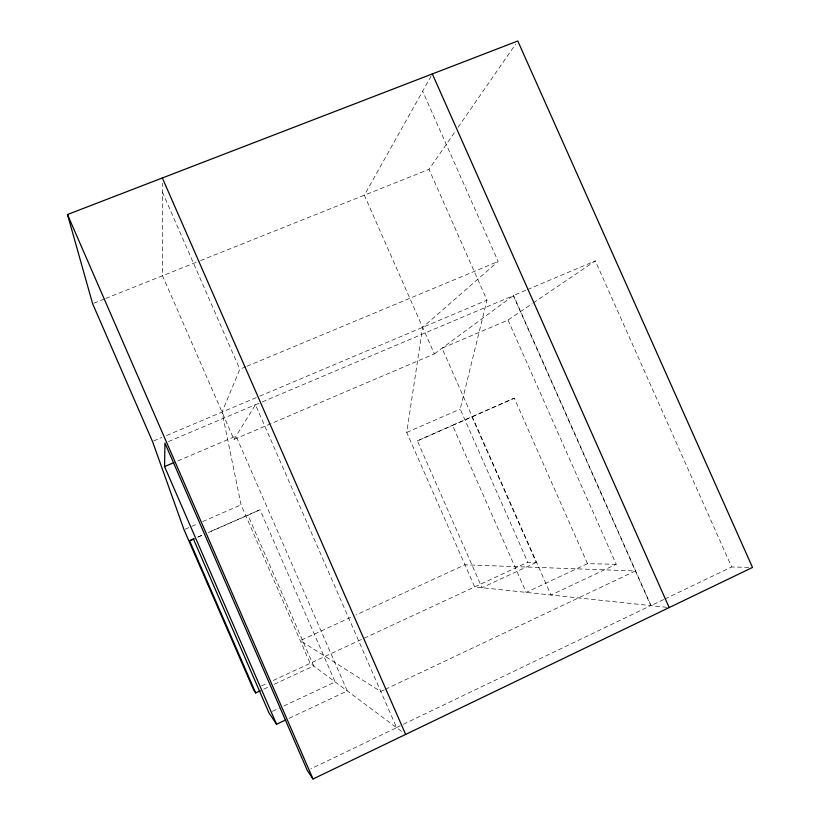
<?xml version="1.0" encoding="UTF-8"?>
<svg xmlns="http://www.w3.org/2000/svg" width="820" height="820" viewBox="0 0 820 820"><rect width="100%" height="100%" fill="white"/><g stroke="black" fill="none" stroke-linecap="round" stroke-linejoin="round"><path stroke-width="0.61" stroke-dasharray="4.1 3.07" d="M666.752 607.302L474.688 586.925L406.72 432.458L422.648 327.354L498.16 261.457L422.659 91.194M536.259 562.458L481.986 587.704L417.359 440.883L472.002 416.908L536.259 562.458L527.793 562.264L460.204 409.098L486.967 300.192L429.024 169.35L455.223 131.477M245.744 366.765L239.84 369.236L222.035 412.081L241.059 504.823L310.155 663.318L402.651 732.168M431.135 76.086L364.326 195.18L434.354 353.881L233.977 439.438L162.544 275.756L162.36 183.075M233.977 439.438L255.461 404.742L396.624 727.688L310.79 768.863M458.124 127.264L515.606 44.157M434.354 353.881L513.525 295.507L526.378 290.065M508.01 320.066L616.23 564.303L550.999 595.023L442.031 348.213L508.01 320.066L532.201 303.666M533.256 302.949L595.32 260.883L731.655 566.968L748.834 567.358M396.49 727.586L402.241 724.818M403.389 724.275L650.762 605.611L513.32 295.651L260.114 402.835M663.708 599.563L651.049 605.642L513.525 295.507M664.866 599.01L731.655 566.968M384.19 689.866L380.716 691.506L300.253 640.615L351.288 617.122M385.349 689.323L635.408 570.976L464.95 564.795L355.931 614.99M289.101 718.341L347.27 690.952L236.047 436.096L177.438 461.096M272.435 711.329L279.282 708.121M283.843 705.979L335.154 681.932L260.022 509.722L208.587 532.282M587.509 563.647L526.184 592.389L452.486 425.272L514.284 398.161L587.509 563.647L616.23 564.303M261.59 685.868L267.371 683.183M273.152 680.497L527.793 562.264M263.804 689.138L268.447 686.976M274.249 684.28L313.681 665.942L247.968 515.206L260.022 509.722M417.359 440.883L452.486 425.272M472.002 416.908L514.284 398.161M198.071 536.895L202.745 534.845M197.763 537.233L202.437 535.183M208.27 532.621L247.968 515.206M185.187 529.238L197.989 523.642M202.653 521.602L241.059 504.823M406.72 432.458L460.204 409.098M153.668 440.945L161.919 437.46M166.634 435.471L258.618 396.624M259.796 396.132L486.967 300.192M168.469 441.56L255.461 404.742M527.547 289.573L595.32 260.883M255.409 404.834L258.935 403.337M246.922 366.273L498.16 261.457M93.787 303.205L104.458 298.941M105.647 298.47L199.342 261.057M200.531 260.586L429.024 169.35M162.38 192.013L239.84 369.236"/><path stroke-width="1.23" d="M285.678 719.95L276.555 724.255L164.553 466.59L164.943 443.056L307.356 770.513L313.014 779L752.514 567.45L517.789 41L67.486 214.522L92.609 303.677L152.489 441.447L184.028 529.74L253.503 689.62L255.686 692.91L260.329 690.758M255.686 692.91L189.594 540.821L193.397 538.945L269.011 712.928L276.555 724.255M189.594 540.821L194.268 538.771M164.553 466.59L173.922 462.593M432.345 73.923L669.171 607.558M162.35 177.971L405.654 734.402M67.486 214.522L313.014 779"/></g></svg>
